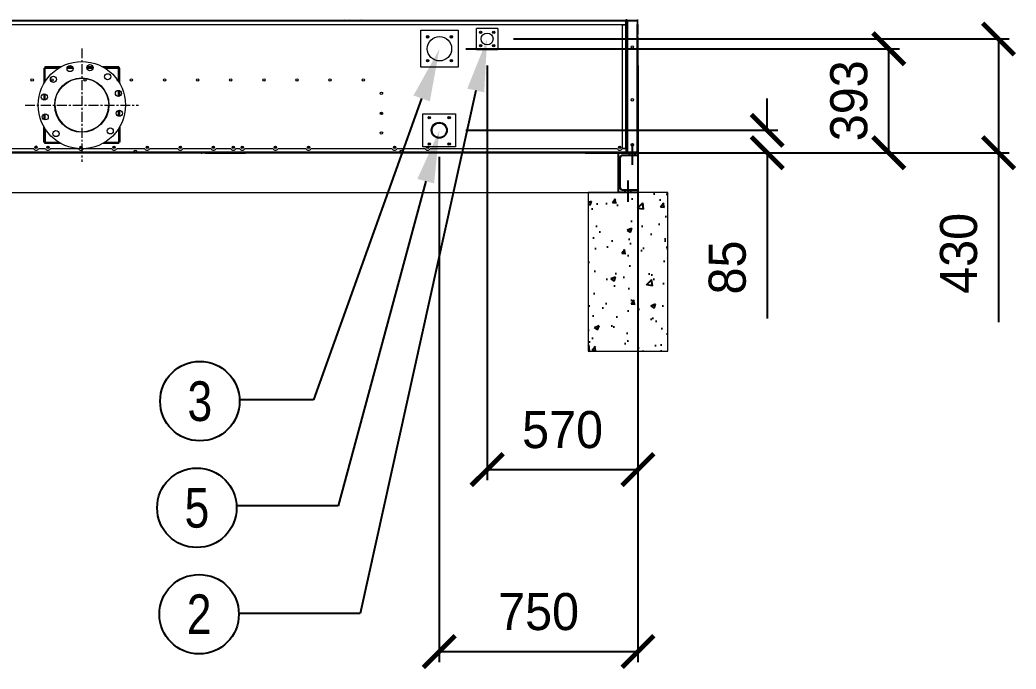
# Model space of a CAD drawing. Header units: millimetres. Extents: x 2711 to 34823, y 3042 to 25750.
# Drawn here: x 25188 to 28949, y 8899 to 11351 of the extents above; entities that cross this region are included whole.
import ezdxf
from ezdxf import colors
from ezdxf.entities.mleader import LeaderData, LeaderLine
from ezdxf.enums import TextEntityAlignment as Align
from ezdxf.math import Vec2, Vec3

# ---------------------------------------------------------------- set-up
doc = ezdxf.new("R2010")
doc.units = ezdxf.units.MM
doc.linetypes.add('CENTER', pattern=[2, 1.25, -0.25, 0.25, -0.25])
doc.linetypes.add('CENTERX2', pattern=[4, 2.5, -0.5, 0.5, -0.5])
for name, color, linetype in [('center', 1, 'CENTER'), ('냉각탑_dim', 1, 'Continuous'), ('냉각탑_text', 3, 'Continuous')]:
    doc.layers.add(name, color=color, linetype=linetype)
doc.styles.add('HY울릉도L', font='')
doc.styles.get("Standard").update_dxf_attribs({"font": 'arial.ttf'})
doc.styles.get('HY울릉도L').set_extended_font_data('HY울릉도L')
doc.dimstyles.new('성지DIM', dxfattribs={"dimtxt": 3.5, "dimasz": 3, "dimexe": 1, "dimexo": 2.5, "dimgap": 2, "dimtad": 1, "dimdec": 0, "dimzin": 3, "dimdsep": 46, "dimtxsty": 'HY울릉도L', "dimblk": 'ARCHTICK', "dimcen": -2, "dimclrd": 256, "dimclre": 256, "dimclrt": 7, "dimadec": 0, "dimazin": 0, "dimtfac": 1, "dimtdec": 0, "dimtofl": 0, "dimtmove": 0, "dimatfit": 3, "dimfxl": 1, "dimtolj": 1, "dimtzin": 0, "dimlwe": -1, "dimarcsym": 0})

# ---------------------------------------------------------------- blocks, each defined once
blk = doc.blocks.new('_ArchTick')
at = {"color": 0, "linetype": 'ByBlock', "const_width": 0.15}
blk.add_lwpolyline([(-0.5, -0.5), (0.5, 0.5)], dxfattribs=at)
blk = doc.blocks.new('*D561')
at = {"layer": 'Defpoints', "color": 0, "transparency": 16777216}
for p in [(26770.9, 10934.5), (27221.3, 10849.5), (28009.2, 10849.5)]:
    blk.add_point(p, dxfattribs=at)
at = {"layer": '냉각탑_dim', "lineweight": -2, "transparency": 16777216}
for p, q in [((28009.2, 10934.5), (28009.2, 11054.5)), ((28009.2, 10849.5), (28009.2, 10222.8))]:
    blk.add_line(p, q, dxfattribs=at)
at = {"layer": '냉각탑_dim', "transparency": 16777216}
for p, q in [((26870.9, 10934.5), (28049.2, 10934.5)), ((27321.3, 10849.5), (28049.2, 10849.5))]:
    blk.add_line(p, q, dxfattribs=at)
at = {"layer": '냉각탑_dim', "lineweight": -2, "transparency": 16777216, "xscale": 120, "yscale": 120, "zscale": 120}
for p, rotation in [((28009.2, 10934.5), 270), ((28009.2, 10849.5), 90)]:
    blk.add_blockref('_ArchTick', p, dxfattribs=dict(at, rotation=rotation))
at = {"layer": '냉각탑_dim', "color": 7, "transparency": 16777216, "insert": (27859.2, 10416.1), "char_height": 140, "attachment_point": 5, "rotation": 90, "style": 'HY울릉도L'}
blk.add_mtext('\\A1;85', dxfattribs=at)
blk = doc.blocks.new('*D562')
at = {"layer": 'Defpoints', "color": 0, "transparency": 16777216}
for p in [(26771.8, 11242.5), (28468.2, 11242.5), (27221.3, 10849.5)]:
    blk.add_point(p, dxfattribs=at)
at = {"layer": '냉각탑_dim', "transparency": 16777216}
for p, q in [((26871.8, 11242.5), (28508.2, 11242.5)), ((27321.3, 10849.5), (28508.2, 10849.5))]:
    blk.add_line(p, q, dxfattribs=at)
at = {"layer": '냉각탑_dim', "lineweight": -2, "transparency": 16777216}
blk.add_line((28468.2, 10849.5), (28468.2, 11242.5), dxfattribs=at)
at = {"layer": '냉각탑_dim', "lineweight": -2, "transparency": 16777216, "xscale": 120, "yscale": 120, "zscale": 120}
for p, rotation in [((28468.2, 11242.5), 90), ((28468.2, 10849.5), 270)]:
    blk.add_blockref('_ArchTick', p, dxfattribs=dict(at, rotation=rotation))
at = {"layer": '냉각탑_dim', "color": 7, "transparency": 16777216, "insert": (28318.2, 11046), "char_height": 140, "attachment_point": 5, "rotation": 90, "style": 'HY울릉도L'}
blk.add_mtext('\\A1;393', dxfattribs=at)
blk = doc.blocks.new('*D563')
at = {"layer": 'Defpoints', "color": 0, "transparency": 16777216}
for p in [(26951.8, 11279.5), (27221.3, 10849.5), (28882.6, 10849.5)]:
    blk.add_point(p, dxfattribs=at)
at = {"layer": '냉각탑_dim', "transparency": 16777216}
for p, q in [((27051.8, 11279.5), (28922.6, 11279.5)), ((27321.3, 10849.5), (28922.6, 10849.5))]:
    blk.add_line(p, q, dxfattribs=at)
at = {"layer": '냉각탑_dim', "lineweight": -2, "transparency": 16777216}
for p, q in [((28882.6, 11279.5), (28882.6, 10849.5)), ((28882.6, 10849.5), (28882.6, 10209.5))]:
    blk.add_line(p, q, dxfattribs=at)
at = {"layer": '냉각탑_dim', "lineweight": -2, "transparency": 16777216, "xscale": 120, "yscale": 120, "zscale": 120}
for p, rotation in [((28882.6, 11279.5), 90), ((28882.6, 10849.5), 270)]:
    blk.add_blockref('_ArchTick', p, dxfattribs=dict(at, rotation=rotation))
at = {"layer": '냉각탑_dim', "color": 7, "transparency": 16777216, "insert": (28732.6, 10469.5), "char_height": 140, "attachment_point": 5, "rotation": 90, "style": 'HY울릉도L'}
blk.add_mtext('\\A1;430', dxfattribs=at)
blk = doc.blocks.new('*D564')
at = {"layer": 'Defpoints', "color": 0, "transparency": 16777216}
for p in [(26951.8, 11279.5), (27521.3, 11279.5), (27521.3, 9652.7)]:
    blk.add_point(p, dxfattribs=at)
at = {"layer": '냉각탑_dim', "transparency": 16777216}
for p, q in [((26951.8, 11179.5), (26951.8, 9612.7)), ((27521.3, 11179.5), (27521.3, 9612.7))]:
    blk.add_line(p, q, dxfattribs=at)
at = {"layer": '냉각탑_dim', "lineweight": -2, "transparency": 16777216}
blk.add_line((26951.8, 9652.7), (27521.3, 9652.7), dxfattribs=at)
at = {"layer": '냉각탑_dim', "lineweight": -2, "transparency": 16777216, "xscale": 120, "yscale": 120, "zscale": 120, "rotation": 180}
blk.add_blockref('_ArchTick', (26951.8, 9652.7), dxfattribs=at)
at = {"layer": '냉각탑_dim', "lineweight": -2, "transparency": 16777216, "xscale": 120, "yscale": 120, "zscale": 120}
blk.add_blockref('_ArchTick', (27521.3, 9652.7), dxfattribs=at)
at = {"layer": '냉각탑_dim', "color": 7, "transparency": 16777216, "insert": (27236.6, 9802.7), "char_height": 140, "attachment_point": 5, "style": 'HY울릉도L'}
blk.add_mtext('\\A1;570', dxfattribs=at)
blk = doc.blocks.new('*D565')
at = {"layer": 'Defpoints', "color": 0, "transparency": 16777216}
for p in [(26770.9, 10934.5), (27521.3, 10934.5), (27521.3, 8965.2)]:
    blk.add_point(p, dxfattribs=at)
at = {"layer": '냉각탑_dim', "transparency": 16777216}
for p, q in [((26770.9, 10834.5), (26770.9, 8925.2)), ((27521.3, 10834.5), (27521.3, 8925.2))]:
    blk.add_line(p, q, dxfattribs=at)
at = {"layer": '냉각탑_dim', "lineweight": -2, "transparency": 16777216}
blk.add_line((26770.9, 8965.2), (27521.3, 8965.2), dxfattribs=at)
at = {"layer": '냉각탑_dim', "lineweight": -2, "transparency": 16777216, "xscale": 120, "yscale": 120, "zscale": 120, "rotation": 180}
blk.add_blockref('_ArchTick', (26770.9, 8965.2), dxfattribs=at)
at = {"layer": '냉각탑_dim', "lineweight": -2, "transparency": 16777216, "xscale": 120, "yscale": 120, "zscale": 120}
blk.add_blockref('_ArchTick', (27521.3, 8965.2), dxfattribs=at)
at = {"layer": '냉각탑_dim', "color": 7, "transparency": 16777216, "insert": (27146.1, 9115.2), "char_height": 140, "attachment_point": 5, "style": 'HY울릉도L'}
blk.add_mtext('\\A1;750', dxfattribs=at)
blk = doc.blocks.new('2')
at = {"color": 7, "lineweight": 20}
for p, q in [((27475.6, 11349.5), (23367, 11349.5)), ((27475.6, 11346.1), (23367, 11346.1)), ((24189.8, 11334.5), (26138.8, 11334.5)), ((23398.9, 10849.5), (27443.7, 10849.5))]:
    blk.add_line(p, q, dxfattribs=at)
at = {"color": 7, "lineweight": 20, "ltscale": 0.000833334}
for p, q in [((25385.6, 11351.5), (25385.6, 11349.5)), ((26020.6, 11351.5), (26020.6, 11349.5)), ((26554.6, 11351.5), (26554.6, 11349.5)), ((27475.3, 10866.5), (27475.3, 10864.5))]:
    blk.add_line(p, q, dxfattribs=at)
at = {"color": 7, "lineweight": 20, "ltscale": 0.000832431}
for p, q in [((25422.8, 11349.5), (25422.8, 11351.5)), ((25425.6, 11349.5), (25425.6, 11351.5)), ((25980.6, 11349.5), (25980.6, 11351.5)), ((25983.4, 11349.5), (25983.4, 11351.5)), ((26591.8, 11349.5), (26591.8, 11351.5)), ((26594.6, 11349.5), (26594.6, 11351.5))]:
    blk.add_line(p, q, dxfattribs=at)
at = {"color": 7, "lineweight": 20, "ltscale": 0.000833333}
for p, q in [((25692.8, 11349.5), (25692.8, 11351.5)), ((25696.2, 11349.5), (25696.2, 11351.5)), ((25714.4, 11349.5), (25714.4, 11351.5)), ((25717.8, 11349.5), (25717.8, 11351.5)), ((27447.3, 11351.5), (27447.3, 11349.5)), ((27473.9, 11349.5), (27473.9, 11351.5)), ((27473.9, 11332.5), (27473.9, 11334.5)), ((27475.3, 11334.5), (27475.3, 11332.5)), ((27475.3, 11332.5), (27477.3, 11332.5)), ((27519.3, 11334.5), (27521.3, 11334.5)), ((27519.3, 11333.7), (27521.3, 11333.7)), ((27521.3, 11333.7), (27519.3, 11333.7)), ((25281.3, 11171), (25281.3, 11169)), ((25283.3, 11169), (25281.3, 11169)), ((25281.3, 11169), (25283.3, 11169)), ((25561.3, 11169), (25559.3, 11169)), ((25561.3, 11169), (25559.3, 11169)), ((25561.3, 11171), (25561.3, 11169)), ((27479.3, 10999.5), (27477.3, 10999.5)), ((27479.3, 10994.5), (27477.3, 10994.5)), ((25281.3, 10888), (25281.3, 10890)), ((25283.3, 10890), (25281.3, 10890)), ((25281.3, 10890), (25283.3, 10890)), ((25561.3, 10890), (25559.3, 10890)), ((25561.3, 10890), (25559.3, 10890)), ((25561.3, 10888), (25561.3, 10890)), ((25616.6, 10851.5), (25616.6, 10849.5)), ((25630, 10851.5), (25630, 10849.5)), ((25885.8, 10847.5), (25885.8, 10849.5)), ((26025.8, 10847.5), (26025.8, 10849.5)), ((26620.6, 10851.5), (26620.6, 10849.5)), ((26634, 10851.5), (26634, 10849.5)), ((27473.9, 10864.5), (27473.9, 10866.5))]:
    blk.add_line(p, q, dxfattribs=at)
at = {"color": 7, "lineweight": 20, "ltscale": 0.307}
blk.add_line((26138.8, 11334.5), (27475.6, 11334.5), dxfattribs=at)
at = {"color": 7, "lineweight": 20, "ltscale": 0.001149}
for p, q in [((26410.4, 11351.5), (26412.3, 11349.5)), ((26411, 11351.5), (26412.9, 11349.5)), ((26418.1, 11351.5), (26420, 11349.5)), ((26433.6, 11349.5), (26431.7, 11351.5)), ((26459.2, 11351.5), (26461.1, 11349.5)), ((26474.7, 11349.5), (26472.8, 11351.5)), ((26481.8, 11349.5), (26479.9, 11351.5))]:
    blk.add_line(p, q, dxfattribs=at)
at = {"color": 7, "lineweight": 20, "ltscale": 0.00083243}
for p, q in [((26599, 11349.5), (26599, 11351.5)), ((26604.2, 11349.5), (26604.2, 11351.5)), ((26668.8, 11349.5), (26668.8, 11351.5)), ((26674, 11349.5), (26674, 11351.5)), ((26674.2, 11349.5), (26674.2, 11351.5))]:
    blk.add_line(p, q, dxfattribs=at)
at = {"color": 7, "lineweight": 20, "ltscale": 0.004833}
for p, q in [((27462.3, 11332.5), (27473.9, 11332.5)), ((27475.6, 11334.5), (27475.6, 11346.1)), ((27519.3, 11334.5), (27519.3, 11346.1)), ((27521.3, 11334.5), (27521.3, 11346.1)), ((25885.8, 10847.5), (25874.2, 10847.5)), ((26025.8, 10847.5), (26037.4, 10847.5)), ((27462.3, 10866.5), (27473.9, 10866.5)), ((27475.6, 10864.5), (27475.6, 10852.9))]:
    blk.add_line(p, q, dxfattribs=at)
at = {"color": 7, "lineweight": 20, "ltscale": 0.194167}
for p, q in [((27462.3, 10866.5), (27462.3, 11332.5)), ((27473.9, 11332.5), (27473.9, 10866.5)), ((27477.3, 11332.5), (27477.3, 10866.5))]:
    blk.add_line(p, q, dxfattribs=at)
at = {"color": 7, "lineweight": 20, "ltscale": 0.001417}
for p, q in [((27473.9, 11332.5), (27477.3, 11332.5)), ((27475.6, 11349.5), (27475.6, 11346.1)), ((27473.9, 10866.5), (27477.3, 10866.5)), ((27475.6, 10849.5), (27475.6, 10852.9)), ((27517.9, 10851.2), (27521.3, 10851.2))]:
    blk.add_line(p, q, dxfattribs=at)
at = {"color": 7, "lineweight": 20, "ltscale": 0.000882011}
blk.add_line((27475.3, 11351.6), (27475.3, 11349.5), dxfattribs=at)
at = {"color": 7, "lineweight": 20, "ltscale": 0.000708333}
for p, q in [((27475.6, 11347.5), (27477.3, 11347.5)), ((27475.6, 11346.6), (27477.3, 11346.6)), ((27475.6, 10852.4), (27477.3, 10852.4)), ((27475.6, 10851.5), (27477.3, 10851.5)), ((27482.7, 10851.2), (27482.7, 10849.5)), ((27519.3, 10851.2), (27519.3, 10849.5))]:
    blk.add_line(p, q, dxfattribs=at)
at = {"color": 7, "lineweight": 20, "ltscale": 0.003208}
blk.add_line((27477.3, 11354.3), (27477.3, 11346.6), dxfattribs=at)
at = {"color": 7, "lineweight": 20, "ltscale": 0.000375}
for p, q in [((27477.3, 11346.6), (27477.3, 11347.5)), ((27477.3, 11346.6), (27477.3, 11347.5)), ((27477.3, 10852.4), (27477.3, 10851.5)), ((27477.3, 10852.4), (27477.3, 10851.5)), ((27477.3, 10852.4), (27477.3, 10851.5)), ((27477.3, 10852.4), (27477.3, 10851.5)), ((27477.3, 10852.4), (27477.3, 10851.5)), ((27477.3, 10852.4), (27477.3, 10851.5))]:
    blk.add_line(p, q, dxfattribs=at)
at = {"color": 7, "lineweight": 20, "ltscale": 0.005875}
for p, q in [((27477.3, 11332.5), (27477.3, 11346.6)), ((27519.3, 11347.8), (27519.3, 11333.7)), ((27477.3, 10852.4), (27477.3, 10866.5))]:
    blk.add_line(p, q, dxfattribs=at)
at = {"color": 7, "lineweight": 20, "ltscale": 0.00337}
blk.add_line((27479.3, 11346.1), (27479.3, 11354.2), dxfattribs=at)
at = {"color": 7, "lineweight": 20, "ltscale": 0.2055}
blk.add_line((27479.3, 10852.9), (27479.3, 11346.1), dxfattribs=at)
at = {"color": 7, "lineweight": 20, "ltscale": 0.001131}
for p, q in [((27480, 11347.8), (27482.7, 11347.8)), ((27480, 10851.2), (27482.7, 10851.2))]:
    blk.add_line(p, q, dxfattribs=at)
at = {"color": 7, "lineweight": 20, "ltscale": 0.000414935}
for p, q in [((27481, 11347.8), (27480.3, 11348.5)), ((27478.3, 11002.5), (27479, 11003.2)), ((27481, 10851.2), (27480.3, 10850.5))]:
    blk.add_line(p, q, dxfattribs=at)
at = {"color": 7, "lineweight": 20, "ltscale": 0.000833944}
blk.add_line((27482.7, 11349.5), (27482.7, 11351.5), dxfattribs=at)
at = {"color": 7, "lineweight": 20, "ltscale": 0.014667}
for p, q in [((27517.9, 11349.5), (27482.7, 11349.5)), ((27517.9, 10851.2), (27482.7, 10851.2))]:
    blk.add_line(p, q, dxfattribs=at)
at = {"color": 7, "lineweight": 20, "ltscale": 0.000708334}
blk.add_line((27482.7, 11347.8), (27482.7, 11349.5), dxfattribs=at)
at = {"color": 7, "lineweight": 20, "ltscale": 0.01525}
for p, q in [((27482.7, 11347.8), (27519.3, 11347.8)), ((27519.3, 10849.5), (27482.7, 10849.5))]:
    blk.add_line(p, q, dxfattribs=at)
at = {"color": 7, "lineweight": 20, "ltscale": 0.206917}
blk.add_line((27482.7, 10851.2), (27482.7, 11347.8), dxfattribs=at)
at = {"color": 7, "lineweight": 20, "ltscale": 0.000833304}
blk.add_line((27517.9, 11349.5), (27517.9, 11351.5), dxfattribs=at)
at = {"color": 7, "lineweight": 20, "ltscale": 0.201042}
for p, q in [((27517.9, 10851.2), (27517.9, 11333.7)), ((27521.3, 10851.2), (27521.3, 11333.7))]:
    blk.add_line(p, q, dxfattribs=at)
at = {"color": 7, "lineweight": 20, "ltscale": 0.000583333}
blk.add_line((27519.3, 11333.7), (27517.9, 11333.7), dxfattribs=at)
at = {"color": 7, "lineweight": 20, "ltscale": 0.000332419}
blk.add_line((27519.3, 11334.5), (27519.3, 11333.7), dxfattribs=at)
at = {"color": 7, "lineweight": 20, "ltscale": 0.002832}
blk.add_line((27521.3, 11346.1), (27521.3, 11352.9), dxfattribs=at)
at = {"color": 7, "lineweight": 20, "ltscale": 0.00033333}
blk.add_line((27521.3, 11333.7), (27521.3, 11334.5), dxfattribs=at)
at = {"color": 7, "lineweight": 20, "ltscale": 0.011892}
blk.add_line((27521.3, 11333.7), (27521.3, 11305.1), dxfattribs=at)
at = {"color": 7, "lineweight": 20, "ltscale": 0.058333}
for p, q in [((26701.8, 11172.5), (26701.8, 11312.5)), ((26701.8, 11312.5), (26841.8, 11312.5)), ((26841.8, 11312.5), (26841.8, 11172.5)), ((26841.8, 11172.5), (26701.8, 11172.5))]:
    blk.add_line(p, q, dxfattribs=at)
at = {"color": 7, "lineweight": 20, "ltscale": 0.044444}
for p, q in [((26991.8, 11319.5), (26911.8, 11319.5)), ((26911.8, 11239.5), (26911.8, 11319.5)), ((26991.8, 11319.5), (26991.8, 11239.5)), ((26911.8, 11239.5), (26991.8, 11239.5))]:
    blk.add_line(p, q, dxfattribs=at)
at = {"color": 7, "lineweight": 20, "ltscale": 0.003608}
for p, q in [((27521.3, 11305.1), (27521.3, 11296.5)), ((27521.3, 11287.8), (27521.3, 11296.5)), ((27521.3, 11180.1), (27521.3, 11171.5)), ((27521.3, 11162.8), (27521.3, 11171.5)), ((27521.3, 11055.1), (27521.3, 11046.5)), ((27521.3, 11037.8), (27521.3, 11046.5)), ((27521.3, 10930.1), (27521.3, 10921.5)), ((27521.3, 10912.8), (27521.3, 10921.5)), ((27521.3, 10880.1), (27521.3, 10871.5)), ((27521.3, 10862.8), (27521.3, 10871.5))]:
    blk.add_line(p, q, dxfattribs=at)
at = {"color": 7, "lineweight": 20, "ltscale": 0.044866}
for p, q in [((27521.3, 11287.8), (27521.3, 11180.1)), ((27521.3, 11162.8), (27521.3, 11055.1)), ((27521.3, 11037.8), (27521.3, 10930.1))]:
    blk.add_line(p, q, dxfattribs=at)
at = {"color": 7, "lineweight": 20, "ltscale": 0.025296}
for p, q in [((25342, 11174.2), (25281.3, 11174.2)), ((25561.3, 11174.2), (25500.6, 11174.2)), ((25342, 10884.8), (25281.3, 10884.8)), ((25561.3, 10884.8), (25500.6, 10884.8))]:
    blk.add_line(p, q, dxfattribs=at)
at = {"color": 7, "lineweight": 20, "ltscale": 0.001333}
for p, q in [((25281.3, 11174.2), (25281.3, 11171)), ((25561.3, 11174.2), (25561.3, 11171)), ((25278.1, 11169), (25281.3, 11169)), ((25564.5, 11169), (25561.3, 11169)), ((25278.1, 10890), (25281.3, 10890)), ((25281.3, 10884.8), (25281.3, 10888)), ((25564.5, 10890), (25561.3, 10890)), ((25561.3, 10884.8), (25561.3, 10888))]:
    blk.add_line(p, q, dxfattribs=at)
at = {"color": 7, "lineweight": 20, "ltscale": 0.007846}
blk.add_line((25386.5, 11174.2), (25367.7, 11174.2), dxfattribs=at)
at = {"color": 7, "lineweight": 20, "ltscale": 0.009251}
blk.add_line((25463.2, 11174.2), (25441, 11174.2), dxfattribs=at)
at = {"color": 7, "lineweight": 20, "ltscale": 0.023972}
for p, q in [((25278.1, 11169), (25278.1, 11111.4)), ((25564.5, 11111.4), (25564.5, 11169)), ((25278.1, 10890), (25278.1, 10947.5)), ((25564.5, 10947.5), (25564.5, 10890))]:
    blk.add_line(p, q, dxfattribs=at)
at = {"color": 7, "lineweight": 20, "ltscale": 0.022971}
for p, q in [((25336.4, 11171), (25281.3, 11171)), ((25561.3, 11171), (25506.2, 11171)), ((25336.4, 10888), (25281.3, 10888)), ((25561.3, 10888), (25506.2, 10888))]:
    blk.add_line(p, q, dxfattribs=at)
at = {"color": 7, "lineweight": 20, "ltscale": 0.021741}
for p, q in [((25281.3, 11169), (25281.3, 11116.8)), ((25561.3, 11116.8), (25561.3, 11169)), ((25281.3, 10890), (25281.3, 10942.1)), ((25561.3, 10942.1), (25561.3, 10890))]:
    blk.add_line(p, q, dxfattribs=at)
at = {"color": 7, "lineweight": 20, "ltscale": 0.020784}
for p, q in [((25283.3, 11169), (25333.2, 11169)), ((25509.4, 11169), (25559.3, 11169)), ((25283.3, 10890), (25333.2, 10890)), ((25509.4, 10890), (25559.3, 10890))]:
    blk.add_line(p, q, dxfattribs=at)
at = {"color": 7, "lineweight": 20, "ltscale": 0.020438}
for p, q in [((25283.3, 11119.9), (25283.3, 11169)), ((25559.3, 11119.9), (25559.3, 11169)), ((25283.3, 10939), (25283.3, 10890)), ((25559.3, 10939), (25559.3, 10890))]:
    blk.add_line(p, q, dxfattribs=at)
at = {"color": 7, "lineweight": 20, "ltscale": 0.009512}
blk.add_line((25365.7, 11169), (25388.5, 11169), dxfattribs=at)
at = {"color": 7, "lineweight": 20, "ltscale": 0.009154}
blk.add_line((25388.1, 11171), (25366.1, 11171), dxfattribs=at)
at = {"color": 7, "lineweight": 20, "ltscale": 0.009582}
blk.add_line((25463.6, 11171), (25440.6, 11171), dxfattribs=at)
at = {"color": 7, "lineweight": 20, "ltscale": 0.009406}
blk.add_line((25440.8, 11169), (25463.4, 11169), dxfattribs=at)
at = {"color": 7, "lineweight": 20, "ltscale": 0.009501}
for p, q in [((25278.1, 11071.6), (25278.1, 11048.8)), ((25564.5, 10987.3), (25564.5, 11010.1))]:
    blk.add_line(p, q, dxfattribs=at)
at = {"color": 7, "lineweight": 20, "ltscale": 0.009478}
for p, q in [((25281.3, 11071.6), (25281.3, 11048.8)), ((25561.3, 10987.3), (25561.3, 11010.1))]:
    blk.add_line(p, q, dxfattribs=at)
at = {"color": 7, "lineweight": 20, "ltscale": 0.009074}
for p, q in [((25283.3, 11049.3), (25283.3, 11071.1)), ((25559.3, 10987.8), (25559.3, 11009.6))]:
    blk.add_line(p, q, dxfattribs=at)
at = {"color": 7, "lineweight": 20, "ltscale": 0.009583}
for p, q in [((25559.3, 11062.2), (25559.3, 11085.2)), ((25283.3, 10973.7), (25283.3, 10996.7))]:
    blk.add_line(p, q, dxfattribs=at)
at = {"color": 7, "lineweight": 20, "ltscale": 0.009451}
for p, q in [((25561.3, 11062.3), (25561.3, 11085)), ((25281.3, 10996.6), (25281.3, 10973.9))]:
    blk.add_line(p, q, dxfattribs=at)
at = {"color": 7, "lineweight": 20, "ltscale": 0.008588}
for p, q in [((25564.5, 11063.4), (25564.5, 11084)), ((25278.1, 10995.6), (25278.1, 10974.9))]:
    blk.add_line(p, q, dxfattribs=at)
at = {"color": 7, "lineweight": 20, "ltscale": 0.003726}
blk.add_line((26548.3, 10999.5), (26557.3, 10999.5), dxfattribs=at)
at = {"color": 7, "lineweight": 20, "ltscale": 0.002875}
blk.add_line((26549.4, 10996.1), (26556.3, 10996.1), dxfattribs=at)
at = {"color": 7, "lineweight": 20, "ltscale": 0.051667}
blk.add_line((26708.9, 10996.5), (26832.9, 10996.5), dxfattribs=at)
at = {"color": 7, "lineweight": 20, "ltscale": 0.05}
for p, q in [((26708.9, 10872.5), (26708.9, 10996.5)), ((26832.9, 10996.5), (26832.9, 10872.5))]:
    blk.add_line(p, q, dxfattribs=at)
at = {"color": 7, "lineweight": 20, "ltscale": 2.97138e-06}
for p, q in [((27477.3, 11011), (27477.3, 11011.1)), ((27477.3, 11006), (27477.3, 11006.1)), ((27477.3, 11001), (27477.3, 11001.1)), ((27477.3, 10996.1), (27477.3, 10996.1))]:
    blk.add_line(p, q, dxfattribs=at)
at = {"color": 7, "lineweight": 20, "ltscale": 0.000833171}
for p, q in [((27477.3, 10996.3), (27479.3, 10996.3)), ((27477.3, 10994.5), (27479.3, 10994.5))]:
    blk.add_line(p, q, dxfattribs=at)
at = {"color": 7, "lineweight": 20, "ltscale": 0.000547189}
blk.add_line((27478, 11003.2), (27479.3, 11003.2), dxfattribs=at)
at = {"color": 7, "lineweight": 20, "ltscale": 0.000834318}
for p, q in [((27521.3, 10979.5), (27521.3, 10979.5)), ((27521.3, 10869.5), (27521.3, 10869.5))]:
    blk.add_line(p, q, dxfattribs=at)
at = {"color": 7, "lineweight": 20, "ltscale": 0.000834992}
blk.add_line((27521.3, 10976.3), (27521.3, 10976.3), dxfattribs=at)
at = {"color": 7, "lineweight": 20, "ltscale": 0.013616}
blk.add_line((27521.3, 10912.8), (27521.3, 10880.1), dxfattribs=at)
at = {"color": 7, "lineweight": 20, "ltscale": 0.00439}
blk.add_line((26832.9, 10872.5), (26708.9, 10872.5), dxfattribs=at)
at = {"color": 1, "linetype": 'CENTERX2', "ltscale": 50}
blk.add_line((27500.3, 10804.5), (27500.3, 10884.5), dxfattribs=at)
at = {"color": 7, "lineweight": 20, "ltscale": 0.171731}
for p, q in [((24626.1, 10852.9), (25204.3, 10852.9)), ((25204.3, 10852.9), (25616.5, 10852.9))]:
    blk.add_line(p, q, dxfattribs=at)
at = {"color": 7, "lineweight": 20, "ltscale": 0.007604}
blk.add_line((25239.9, 10864.5), (25021, 10864.5), dxfattribs=at)
at = {"color": 7, "lineweight": 20, "ltscale": 0.17433}
blk.add_line((25198.2, 10849.5), (25616.6, 10849.5), dxfattribs=at)
at = {"color": 7, "lineweight": 20, "ltscale": 1.93507e-05}
blk.add_line((25248.8, 10859), (25248.8, 10859), dxfattribs=at)
at = {"color": 7, "lineweight": 20, "ltscale": 0.0111}
blk.add_line((25284.4, 10864.5), (25257.7, 10864.5), dxfattribs=at)
at = {"color": 7, "lineweight": 20, "ltscale": 0.044641}
for p, q in [((25409.4, 10864.5), (25302.2, 10864.5)), ((25534.4, 10864.5), (25427.2, 10864.5)), ((25659.4, 10864.5), (25552.2, 10864.5)), ((25784.4, 10864.5), (25677.2, 10864.5)), ((25909.4, 10864.5), (25802.2, 10864.5)), ((26143.4, 10864.5), (26036.2, 10864.5)), ((26268.4, 10864.5), (26161.2, 10864.5)), ((26593.4, 10864.5), (26286.2, 10864.5)), ((26718.4, 10864.5), (26611.2, 10864.5)), ((27443.4, 10864.5), (26736.2, 10864.5))]:
    blk.add_line(p, q, dxfattribs=at)
at = {"color": 7, "lineweight": 20, "ltscale": 0.005698}
for p, q in [((25616.5, 10852.9), (25630.1, 10852.9)), ((26620.5, 10852.9), (26634.1, 10852.9))]:
    blk.add_line(p, q, dxfattribs=at)
at = {"color": 7, "lineweight": 20, "ltscale": 0.005614}
for p, q in [((25616.6, 10851.5), (25630, 10851.5)), ((25616.6, 10849.5), (25630, 10849.5)), ((26620.6, 10851.5), (26634, 10851.5)), ((26620.6, 10849.5), (26634, 10849.5))]:
    blk.add_line(p, q, dxfattribs=at)
at = {"color": 7, "lineweight": 20, "ltscale": 0.412719}
blk.add_line((25630, 10849.5), (26620.6, 10849.5), dxfattribs=at)
at = {"color": 7, "lineweight": 20, "ltscale": 0.412635}
blk.add_line((25630.1, 10852.9), (26620.5, 10852.9), dxfattribs=at)
at = {"color": 7, "lineweight": 20, "ltscale": 0.000833651}
for p, q in [((25887.8, 10847.5), (25887.8, 10849.5)), ((26023.8, 10847.5), (26023.8, 10849.5))]:
    blk.add_line(p, q, dxfattribs=at)
at = {"color": 7, "lineweight": 20, "ltscale": 0.056667}
blk.add_line((25887.8, 10847.5), (26023.8, 10847.5), dxfattribs=at)
at = {"color": 7, "lineweight": 20, "ltscale": 0.023808}
blk.add_line((25984.4, 10864.5), (25927.2, 10864.5), dxfattribs=at)
at = {"color": 7, "lineweight": 20, "ltscale": 0.006725}
blk.add_line((26018.4, 10864.5), (26002.2, 10864.5), dxfattribs=at)
at = {"color": 7, "lineweight": 20, "ltscale": 0.100651}
blk.add_line((26634, 10849.5), (27475.6, 10849.5), dxfattribs=at)
at = {"color": 7, "lineweight": 20, "ltscale": 0.100609}
blk.add_line((26634.1, 10852.9), (27475.6, 10852.9), dxfattribs=at)
at = {"color": 7, "lineweight": 20, "ltscale": 0.004083}
blk.add_line((27443.7, 10849.5), (27453.5, 10849.5), dxfattribs=at)
at = {"color": 7, "lineweight": 25, "ltscale": 0.125}
for p, q in [((27446.3, 10849.5), (27521.3, 10849.5)), ((27521.3, 10699.5), (27446.3, 10699.5))]:
    blk.add_line(p, q, dxfattribs=at)
at = {"ltscale": 25}
blk.add_line((27446.3, 10849.5), (27446.3, 10699.5), dxfattribs=at)
at = {"color": 7, "lineweight": 20, "ltscale": 0.026917}
blk.add_line((27518.1, 10849.5), (27453.5, 10849.5), dxfattribs=at)
at = {"color": 7, "lineweight": 20, "ltscale": 0.005987}
blk.add_line((27475.6, 10864.5), (27461.2, 10864.5), dxfattribs=at)
at = {"color": 7, "lineweight": 25, "ltscale": 0.05125}
for p, q in [((27521.3, 10839.5), (27462.8, 10839.5)), ((27462.8, 10709.5), (27521.3, 10709.5))]:
    blk.add_line(p, q, dxfattribs=at)
at = {"color": 7, "lineweight": 20, "ltscale": 0.002958}
blk.add_line((27482.7, 10849.5), (27475.6, 10849.5), dxfattribs=at)
at = {"color": 7, "lineweight": 20, "ltscale": 0.000128159}
blk.add_line((27477, 10866.5), (27477.3, 10866.5), dxfattribs=at)
at = {"color": 7, "lineweight": 20, "ltscale": 0.000832339}
blk.add_line((27477.3, 10854.5), (27479.3, 10854.5), dxfattribs=at)
at = {"color": 7, "lineweight": 20, "ltscale": 0.000837582}
blk.add_line((27477.3, 10852.7), (27479.3, 10852.7), dxfattribs=at)
at = {"color": 7, "lineweight": 20, "ltscale": 0.000374986}
blk.add_line((27477.3, 10851.5), (27477.3, 10852.4), dxfattribs=at)
for p, q in [((27489.3, 10839.5), (27489.3, 10849.5)), ((27511.3, 10839.5), (27511.3, 10849.5)), ((27472.8, 10699.5), (27472.8, 10709.5)), ((27494.8, 10699.5), (27494.8, 10709.5))]:
    blk.add_line(p, q)
at = {"lineweight": 20}
for p in [(27519.3, 10849.5), (27521.3, 10851.2)]:
    blk.add_line(p, (27521.3, 10849.5), dxfattribs=at)
at = {"color": 7, "lineweight": 20, "ltscale": 0.001168}
blk.add_line((27521.3, 10864.5), (27521.3, 10861.7), dxfattribs=at)
at = {"color": 7, "lineweight": 20, "ltscale": 0.00485}
blk.add_line((27521.3, 10862.8), (27521.3, 10851.2), dxfattribs=at)
at = {"color": 7, "lineweight": 20, "ltscale": 0.003775}
blk.add_line((27521.3, 10852.9), (27521.3, 10861.9), dxfattribs=at)
at = {"color": 7, "lineweight": 25, "ltscale": 0.008333}
blk.add_line((27521.3, 10849.5), (27521.3, 10839.5), dxfattribs=at)
at = {"color": 7, "lineweight": 25, "ltscale": 0.091667}
blk.add_line((27452.8, 10829.5), (27452.8, 10719.5), dxfattribs=at)
at = {"lineweight": 5}
blk.add_line((23396.3, 10699.5), (27446.3, 10699.5), dxfattribs=at)
at = {"color": 7, "lineweight": 15, "ltscale": 0.0625}
blk.add_line((27521.3, 10709.5), (27521.3, 10699.5), dxfattribs=at)
at = {"lineweight": 5}
for centre in [(26726.8, 11287.5), (26816.8, 11287.5), (26726.8, 11197.5), (26816.8, 11197.5)]:
    blk.add_circle(centre, 4.5, dxfattribs=at)
at = {"color": 7, "lineweight": 20}
for centre, radius in [((26726.8, 11287.5), 3), ((26771.8, 11242.5), 46), ((26816.8, 11287.5), 3), ((26926.8, 11304.5), 4.5), ((26926.8, 11304.5), 3), ((26951.8, 11279.5), 22.5), ((26976.8, 11304.5), 4.5), ((26976.8, 11304.5), 3), ((26926.8, 11254.5), 4.5), ((26926.8, 11254.5), 3), ((26976.8, 11254.5), 4.5), ((26976.8, 11254.5), 3), ((27500.3, 11249.5), 4.5), ((25421.3, 11029.5), 165), ((25377.1, 11167.6), 11.5), ((25452.1, 11171.2), 11.5), ((26726.8, 11197.5), 3), ((26816.8, 11197.5), 3), ((25314, 11126.9), 11.5), ((25518.8, 11136.8), 11.5), ((25233.8, 11124.5), 4.5), ((25308.8, 11124.5), 4.5), ((25421.3, 11029.5), 102.5), ((25421.3, 11029.5), 101.8), ((25433.8, 11124.5), 4.5), ((25558.8, 11124.5), 4.5), ((25608.8, 11124.5), 4.5), ((25733.8, 11124.5), 4.5), ((25858.8, 11124.5), 4.5), ((25983.8, 11124.5), 4.5), ((26108.8, 11124.5), 4.5), ((26233.8, 11124.5), 4.5), ((26358.8, 11124.5), 4.5), ((26483.8, 11124.5), 4.5), ((25279.6, 11060.2), 11.5), ((25559.4, 11073.7), 11.5), ((26552.8, 11074), 4.5), ((27500.3, 11049.5), 4.5), ((25283.2, 10985.2), 11.5), ((25563, 10998.7), 11.5), ((26552.8, 10999), 4.5), ((26733.4, 10982.5), 4.5), ((26733.4, 10982.5), 3), ((26808.4, 10982.5), 4.5), ((26808.4, 10982.5), 3), ((26770.9, 10934.5), 30.2), ((26770.9, 10934.5), 27.3), ((25323.8, 10922.1), 11.5), ((25528.6, 10932), 11.5), ((26552.8, 10924), 4.5), ((25248.8, 10870), 4.5), ((25248.8, 10870.5), 3), ((25293.3, 10870.5), 4.5), ((25293.3, 10870.5), 3), ((25418.3, 10870.5), 4.5), ((25418.3, 10870.5), 3), ((25543.3, 10870.5), 4.5), ((25543.3, 10870.5), 3), ((25668.3, 10870.5), 4.5), ((25668.3, 10870.5), 3), ((25793.3, 10870.5), 4.5), ((25793.3, 10870.5), 3), ((25918.3, 10870.5), 4.5), ((25918.3, 10870.5), 3), ((25993.3, 10870.5), 4.5), ((25993.3, 10870.5), 3), ((26027.3, 10870.5), 4.5), ((26027.3, 10870.5), 3), ((26152.3, 10870.5), 4.5), ((26152.3, 10870.5), 3), ((26277.3, 10870.5), 4.5), ((26277.3, 10870.5), 3), ((26602.3, 10870.5), 4.5), ((26602.3, 10870.5), 3), ((26727.3, 10870.5), 4.5), ((26727.3, 10870.5), 3), ((26733.4, 10882.5), 4.5), ((26733.4, 10882.5), 3), ((26808.4, 10882.5), 4.5), ((26808.4, 10882.5), 3), ((27452.3, 10870.5), 4.5), ((27452.3, 10870.5), 3), ((27500.3, 10879.5), 4.5)]:
    blk.add_circle(centre, radius, dxfattribs=at)
for centre, radius, start, end in [((27473.9, 11346.1), 3.4, 0, 0.7721), ((27482.7, 11346.1), 3.4, 90, 180), ((27517.9, 11346.1), 3.4, 0, 90), ((27472.1, 11114.3), 5.2, 0, 0.6924), ((25421.3, 11031), 101.8, 180.4178, 359.5731), ((27480.7, 11004.9), 3.4, 180, 245.6843), ((27518.1, 10994.3), 5.2, 52.0246, 52.0532), ((25248.8, 10869.5), 4.5, 3.185, 176.8155), ((27473.9, 10888.1), 3.4, 0, 0.2366), ((25248.8, 10869), 10, 206.7437, 333.2563), ((25293.3, 10869), 10, 206.7437, 333.2563), ((25418.3, 10869), 10, 206.7437, 333.2563), ((25543.3, 10869), 10, 206.7437, 333.2563), ((25632.9, 10850.5), 16.6, 171.9124, 179.4428), ((25623.3, 10851.4), 7, 12.3734, 167.6266), ((25613.7, 10850.5), 16.6, 0.5572, 8.0877), ((25668.3, 10869), 10, 206.7437, 333.2563), ((25793.3, 10869), 10, 206.7437, 333.2563), ((25874.2, 10850.9), 3.4, 204.3017, 270), ((25874.2, 10850.9), 1.4, 268.112, 270), ((25918.3, 10869), 10, 206.7437, 333.2563), ((25993.3, 10869), 10, 206.7437, 333.2563), ((26027.3, 10869), 10, 206.7437, 333.2563), ((26037.4, 10850.9), 3.4, 270, 335.6983), ((26037.4, 10850.9), 1.4, 270, 271.888), ((26152.3, 10869), 10, 206.7437, 333.2563), ((26277.3, 10869), 10, 206.7437, 333.2563), ((26602.3, 10869), 10, 206.7437, 333.2563), ((26636.9, 10850.5), 16.6, 171.9124, 179.4428), ((26627.3, 10851.4), 7, 12.3734, 167.6266), ((26617.7, 10850.5), 16.6, 0.5572, 8.0877), ((26727.3, 10869), 10, 206.7437, 333.2563), ((27452.3, 10869), 10, 206.7437, 333.2563), ((27473.9, 10852.9), 3.4, 299.9991, 335.6839), ((27482.7, 10852.9), 3.4, 180, 270), ((27517.9, 10852.9), 3.4, 294.3156, 330), ((27518.1, 10854.7), 5.2, 283.3156, 307.9754)]:
    blk.add_arc(centre, radius, start, end, dxfattribs=at)
at = {"color": 7, "lineweight": 25}
for centre, start, end in [((27462.8, 10829.5), 90, 180), ((27462.8, 10719.5), 180, 270)]:
    blk.add_arc(centre, 10, start, end, dxfattribs=at)
at = {"color": 7, "lineweight": 20}
for centre, major_axis, ratio, start_param, end_param in [((27473.9, 11161.3), (3.4, 0), 0.087156, 0, 0.009032), ((27473.9, 11011.1), (3.4, 0), 0.999969, 0, 0.017333), ((27473.9, 11006.1), (3.4, 0), 0.999969, 0, 0.015352), ((27473.9, 11006.1), (3.4, 0), 0.999969, 0, 0.015332), ((27473.9, 11001.1), (3.4, 0), 0.999969, 0, 0.013059), ((27473.9, 11001.1), (3.4, 0), 0.999969, 6.283185, 6.29622), ((27473.9, 10996.1), (3.4, 0), 0.999969, 6.283185, 6.293406), ((27473.9, 10970.9), (-3.4, 0), 0.999969, 3.125622, 3.141593), ((27473.9, 10965.9), (-3.4, 0), 0.999969, 3.125622, 3.141593), ((27473.9, 10960.9), (-3.4, 0), 0.999969, 3.131366, 3.141593)]:
    blk.add_ellipse(centre, major_axis=major_axis, ratio=ratio, start_param=start_param, end_param=end_param, dxfattribs=at)
for points in [[(27480, 11347.8), (27479.7, 11347.4), (27479.5, 11347.1), (27479.4, 11346.7), (27479.3, 11346.4), (27479.3, 11346.1)], [(27478, 11003.2), (27477.7, 11003.5), (27477.5, 11003.8), (27477.4, 11004.2), (27477.3, 11004.5), (27477.3, 11004.9)], [(25616.6, 10851.5), (25616.5, 10851.5), (25616.4, 10851.5), (25616.4, 10851.5), (25616.4, 10851.6), (25616.3, 10851.7)], [(25630.3, 10851.7), (25630.2, 10851.6), (25630.2, 10851.5), (25630.2, 10851.5), (25630.1, 10851.5), (25630, 10851.5)], [(26620.6, 10851.5), (26620.5, 10851.5), (26620.4, 10851.5), (26620.4, 10851.5), (26620.4, 10851.6), (26620.3, 10851.7)], [(26634.3, 10851.7), (26634.2, 10851.6), (26634.2, 10851.5), (26634.2, 10851.5), (26634.1, 10851.5), (26634, 10851.5)], [(27480, 10851.2), (27479.7, 10851.5), (27479.5, 10851.8), (27479.4, 10852.2), (27479.3, 10852.5), (27479.3, 10852.9)]]:
    blk.add_open_spline(points, degree=5, dxfattribs=at)
for points, knots in [([(25616.6, 10849.5), (25616.5, 10849.5), (25616.4, 10849.5), (25616.4, 10849.6), (25616.3, 10849.9), (25616.3, 10850.2), (25616.3, 10850.4), (25616.3, 10850.5), (25616.3, 10850.7)], [0, 0, 0, 0, 0, 0, 3.009, 3.009, 3.009, 4.870321, 4.870321, 4.870321, 4.870321, 4.870321, 4.870321]), ([(25630.3, 10850.7), (25630.3, 10850.3), (25630.3, 10850), (25630.3, 10849.8), (25630.2, 10849.5), (25630.1, 10849.5), (25630.1, 10849.5), (25630.1, 10849.5), (25630, 10849.5)], [0, 0, 0, 0, 0, 0, 3.956241, 3.956241, 3.956241, 4.866694, 4.866694, 4.866694, 4.866694, 4.866694, 4.866694]), ([(26620.6, 10849.5), (26620.5, 10849.5), (26620.4, 10849.5), (26620.4, 10849.6), (26620.3, 10849.9), (26620.3, 10850.2), (26620.3, 10850.4), (26620.3, 10850.5), (26620.3, 10850.7)], [0, 0, 0, 0, 0, 0, 3.009, 3.009, 3.009, 4.870321, 4.870321, 4.870321, 4.870321, 4.870321, 4.870321]), ([(26634.3, 10850.7), (26634.3, 10850.3), (26634.3, 10850), (26634.3, 10849.8), (26634.2, 10849.5), (26634.1, 10849.5), (26634.1, 10849.5), (26634.1, 10849.5), (26634, 10849.5)], [0, 0, 0, 0, 0, 0, 3.956241, 3.956241, 3.956241, 4.866694, 4.866694, 4.866694, 4.866694, 4.866694, 4.866694])]:
    blk.add_open_spline(points, degree=5, knots=knots, dxfattribs=at)
at = {"layer": 'center', "lineweight": 20, "ltscale": 30}
for p, q in [((25421.3, 11244), (25421.3, 10815)), ((25206.8, 11029.5), (25635.8, 11029.5))]:
    blk.add_line(p, q, dxfattribs=at)

msp = doc.modelspace()

# ---------------------------------------------------------------- hatches: boundary and pattern name
h = msp.add_hatch()
h.set_pattern_fill('AR-CONC', color=4)
h.set_pattern_definition([(50, (-937598.37, -173148.59), (182.18467, -15.939086), [19.05, -209.55]), (355, (-937598.37, -173148.59), (-35.24342, 191.056845), [15.24, -167.640584]), (100.451445, (-937583.19, -173149.91), (146.941247, 175.117752), [16.19001, -178.090245]), (46.1842, (-937598.37, -173097.79), (271.07904, -42.04233), [28.575, -314.325]), (96.635558, (-937575.78, -173101.3), (237.404134, 247.426125), [24.28502, -267.13561]), (351.18415, (-937598.37, -173097.79), (237.404134, 247.426125), [22.85997, -251.45973]), (21, (-937572.97, -173110.49), (151.614391, -102.265198), [19.05, -209.55]), (326, (-937572.97, -173110.49), (61.80203, 184.187966), [15.24, -167.64]), (71.451445, (-937560.33, -173119), (213.41642, 81.92277), [16.19001, -178.089938]), (37.5, (-937598.37, -173148.586), (3.0886033, 84.555039), [0, -165.608, 0, -170.18, 0, -168.275]), (7.5, (-937598.37, -173148.59), (66.8196625, 100.180575), [0, -97.028, 0, -161.798, 0, -64.135]), (327.5, (-937655.01, -173148.586), (135.590595, -5.728744), [0, -63.5, 0, -198.12, 0, -262.89]), (317.5, (-937680.41, -173148.59), (148.129181, 25.426491), [0, -82.55, 0, -131.572, 0, -186.69])])
h.paths.add_polyline_path([(27333.8, 10699.5), (27633.8, 10699.5), (27633.8, 10099.5), (27333.8, 10099.5)])

# ---------------------------------------------------------------- linework, layer by layer
at = {"color": 1, "linetype": 'CENTERX2', "ltscale": 50}
msp.add_line((27483.8, 10664.5), (27483.8, 10744.5), dxfattribs=at)
at = {"lineweight": 5}
msp.add_line((27333.8, 10099.5), (27633.8, 10099.5), dxfattribs=at)
at = {"lineweight": 5, "elevation": 0}
msp.add_lwpolyline([(27633.8, 10099.5), (27633.8, 10699.5), (27333.8, 10699.5), (27333.8, 10099.5)], dxfattribs=at)
at = {"layer": '냉각탑_dim', "linetype": 'ByBlock', "lineweight": -3}
for centre in [(25867, 9911.1), (25855.9, 9508.3), (25864.3, 9106.1)]:
    msp.add_circle(centre, 150, dxfattribs=at)

# ---------------------------------------------------------------- block references
msp.add_blockref('2', (0, 0))

# ---------------------------------------------------------------- texts
at = {"layer": '냉각탑_text', "width": 0.8}
for s, p in [('3', (25867, 9911.1)), ('5', (25855.9, 9508.3)), ('2', (25864.3, 9106.1))]:
    msp.add_text(s, height=150, dxfattribs=at).set_placement(p, align=Align.MIDDLE_CENTER)

# ---------------------------------------------------------------- dimensions: what is measured, and where the dimension line sits
at = {"layer": '냉각탑_dim'}
for base, p1, picture, middle in [((28882.6, 10849.5), (26951.8, 11279.5), '*D563', (28732.6, 10469.5)), ((28009.2, 10849.5), (26770.9, 10934.5), '*D561', (27859.2, 10416.1))]:
    dim = msp.add_linear_dim(base=base, p1=p1, p2=(27221.3, 10849.5), angle=90, dimstyle='성지DIM', override={"dimscale": 40}, dxfattribs=at)
    dim.commit()
    dim.dimension.update_dxf_attribs({"geometry": picture, "text_midpoint": middle})
dim = msp.add_linear_dim(base=(28468.2, 11242.5), p1=(27221.3, 10849.5), p2=(26771.8, 11242.5), angle=90, dimstyle='성지DIM', override={"dimscale": 40}, dxfattribs=at)
dim.commit()
dim.dimension.update_dxf_attribs({"geometry": '*D562', "text_midpoint": (28468.2, 11046), "dimtype": 160})
for base, p1, p2, picture, middle in [((27521.3031064, 9652.7403701), (26951.8031064, 11279.4556808), (27521.3031064, 11279.4556808), '*D564', (27236.5531064, 9802.7403701)), ((27521.3, 8965.2), (26770.9, 10934.5), (27521.3, 10934.5), '*D565', (27146.1, 9115.2))]:
    dim = msp.add_linear_dim(base=base, p1=p1, p2=p2, dimstyle='성지DIM', override={"dimscale": 40}, dxfattribs=at)
    dim.commit()
    dim.dimension.update_dxf_attribs({"geometry": picture, "text_midpoint": middle})

# ---------------------------------------------------------------- leaders
at = {"layer": '냉각탑_dim', "lineweight": -3}
ml = msp.add_multileader_mtext('Standard', dxfattribs=at)
ml.set_content('')
ml.set_leader_properties(color=256)
ml.build(insert=Vec2(0, 0))
ml.multileader.update_dxf_attribs({"text_right_attachment_type": 6, "dogleg_length": 5, "arrow_head_size": 199.5, "scale": 30})
ctx = ml.context
ctx.base_point, ctx.scale, ctx.char_height, ctx.arrow_head_size, ctx.landing_gap_size, ctx.plane_origin = Vec3(26014.3, 9109.4), 30, 7.18, 199.5, 3.59, Vec3(26035.7, 9973.4)
ctx.right_attachment, ctx.text_align_type = 6, 2
notes = []
notes.append((ctx, [(0, (1, 1, 0), (26471.8, 9109.4), (-1, 0), 457.5, [(0, [(26951.8, 11279.5)], 0, [])])]))
ctx.mtext, ml.multileader.dxf.content_type = None, 0
ml = msp.add_multileader_mtext('Standard', dxfattribs=at)
ml.set_content('')
ml.set_leader_properties(color=256)
ml.build(insert=Vec2(0, 0))
ml.multileader.update_dxf_attribs({"text_right_attachment_type": 6, "dogleg_length": 5, "arrow_head_size": 199.5, "scale": 30})
ctx = ml.context
ctx.base_point, ctx.scale, ctx.char_height, ctx.arrow_head_size, ctx.landing_gap_size, ctx.plane_origin = Vec3(26016.9, 9916.4), 30, 7.18, 199.5, 3.59, Vec3(25637.5, 9525)
ctx.right_attachment, ctx.text_align_type = 6, 2
notes.append((ctx, [(0, (1, 1, 0), (26296.4, 9916.4), (-1, 0), 279.5, [(0, [(26771.8, 11242.5)], 0, [])])]))
ctx.mtext, ml.multileader.dxf.content_type = None, 0
ml = msp.add_multileader_mtext('Standard', dxfattribs=at)
ml.set_content('')
ml.set_leader_properties(color=256)
ml.build(insert=Vec2(0, 0))
ml.multileader.update_dxf_attribs({"text_right_attachment_type": 6, "dogleg_length": 5, "arrow_head_size": 199.5, "scale": 30})
ctx = ml.context
ctx.base_point, ctx.scale, ctx.char_height, ctx.arrow_head_size, ctx.landing_gap_size, ctx.plane_origin = Vec3(26005.6, 9516.1), 30, 7.18, 199.5, 3.59, Vec3(26628.2, 9237)
ctx.right_attachment, ctx.text_align_type = 6, 2
notes.append((ctx, [(0, (1, 1, 0), (26389.2, 9516.1), (-1, 0), 383.5, [(0, [(26771.8, 10934.7)], 0, [])])]))
ctx.mtext, ml.multileader.dxf.content_type = None, 0
for ctx, leaders in notes:
    for number, flags, end, landing, length, lines in leaders:
        leader = LeaderData()
        leader.index, (leader.has_last_leader_line, leader.has_dogleg_vector, leader.attachment_direction) = number, flags
        leader.last_leader_point, leader.dogleg_vector, leader.dogleg_length = Vec3(end), Vec3(landing), length
        for number, points, colour, breaks in lines:
            line = LeaderLine()
            line.index, line.vertices, line.color, line.breaks = number, Vec3.list(points), colors.encode_raw_color(colour), breaks
            leader.lines.append(line)
        ctx.leaders.append(leader)

doc.saveas('drawing.dxf')
